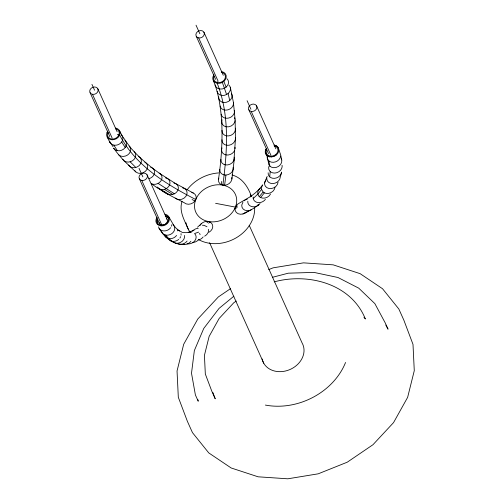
<?xml version="1.0" encoding="UTF-8"?>
<svg xmlns="http://www.w3.org/2000/svg" width="504" height="504" viewBox="0 0 504 504"><rect width="100%" height="100%" fill="white"/><g stroke="black" fill="none" stroke-linecap="round" stroke-linejoin="round"><path stroke-width="0.76" d="M218.459 179.651C221.319 160.36 222.692 140.799 221.684 121.307M233.969 160.247L235.437 139.079L235.148 120.632M269.697 176.86L270.226 171.562M271.316 156.914L273.244 156.605A6.924 5.702 -24.2 0 0 278.731 149.121L278.208 147.71A6.949 5.72 -24.2 0 0 274.403 145.146L274.378 145.209M234.354 158.703L231.916 178.983M231.84 177.458A6.949 5.72 -24.2 0 1 224.589 185.252L221.3 184.621L221.741 181.396M222.863 185.138C227.279 151.446 229.912 115.529 217.186 83.255L218.056 81.075L198.652 37.895A4.341 3.572 -24.2 0 1 197.392 31.784A4.341 3.572 -24.2 0 1 204.265 33.094A4.341 3.572 -24.2 0 1 198.652 37.895M224.589 185.252L225.968 175.064A6.949 5.72 -24.2 0 0 233.226 167.271M171.524 226.202L171.908 224.658M182.001 201.487C178.718 211.478 184.874 221.029 188.647 229.906M260.064 203.54C255.087 207.944 248.97 211.176 242.947 213.961A6.949 5.72 -24.2 0 1 235.053 208.65L235.437 207.106A6.949 5.72 -24.2 0 1 238.94 203.345L251.691 195.892M265.262 152.844L265.577 149.77M268.934 166.433L268.676 167.467A6.949 5.72 -24.2 0 0 274.806 173.067A6.949 5.72 -24.2 0 0 282.139 166.799L282.064 165.274M264.581 183.015L267.164 176.413M113.041 146.721L109.488 141.164A6.949 5.72 -24.2 0 0 114.666 145.234A6.949 5.72 -24.2 0 0 121.666 141.983L122.485 140.515A6.949 5.72 -24.2 0 0 121.325 134.87M160.467 174C149.02 165.929 138.178 156.845 129.175 146.059A6.949 5.72 -24.2 0 1 127.613 154.993A6.949 5.72 -24.2 0 1 117.86 153.752L113.57 148.119A6.949 5.72 -24.2 0 0 125.225 147.54L126.044 146.072A6.949 5.72 -24.2 0 0 124.885 140.427M157.09 186.978C165.129 193.555 175.083 197.82 184.25 202.753A6.949 5.72 -24.2 0 0 194.966 200.995L195.779 199.527A6.949 5.72 -24.2 0 0 191.759 192.503M179.897 238.127L180.716 236.666M242.966 202.072L241.762 205.084A6.949 5.72 -24.2 0 0 249.656 210.395L251.338 209.721M258.936 189.567L262.76 184.886A6.949 5.72 -24.2 0 0 261.633 189.422L257.809 194.103L253.216 198.544A6.949 5.72 -24.2 0 0 258.394 202.614A6.949 5.72 -24.2 0 0 265.4 199.363M270.585 193.958A6.949 5.72 -24.2 0 1 260.581 197.549L259.283 196.673L263.101 191.993L261.633 189.422M260.581 197.549L264.398 192.868A6.949 5.72 -24.2 0 0 275.014 187.23M187.28 189.599C194.79 179.84 206.438 173.792 218.686 172.91M197.474 227.228L201.694 223.36M207.018 222.724L208.354 221.495A21.71 17.873 -24.2 0 0 236.407 197.505A21.71 17.873 -24.2 0 0 202.066 190.947A21.71 17.873 -24.2 0 0 208.354 221.495L209.916 222.012A6.949 5.72 -24.2 0 1 208.877 232.287M208.58 223.234L209.916 222.012M233.843 296.22L219.032 308.423L203.748 328.451L194.355 350.557L191.507 373.231L195.388 394.934L198.217 401.228L197.94 399.678M250.198 196.907L255.534 192.73L260.133 188.282A6.949 5.72 -24.2 0 0 257.733 192.578L258.338 195.502L259.283 196.673M213.979 74.762A6.949 5.72 -24.2 0 0 214.326 81.868A6.949 5.72 -24.2 0 0 222.352 82.41L223.845 81.396A6.949 5.72 -24.2 0 0 221.829 71.618L221.539 72.343A6.08 5.002 -24.2 0 1 225.061 78.498A6.08 5.002 -24.2 0 1 217.476 82.53A6.08 5.002 -24.2 0 1 213.954 76.375M226.964 78.731A6.949 5.72 -24.2 0 1 226.113 87.123L224.627 88.131A6.949 5.72 -24.2 0 1 215.126 85.018C219.253 97.203 220.966 110.036 221.76 122.831M217.098 91.419A6.949 5.72 -24.2 0 0 226.598 94.532L228.085 93.517A6.949 5.72 -24.2 0 0 228.936 85.126M276.255 154.942L273.08 156.624M244.629 213.287L246.116 212.272M230.567 288.622L218.371 296.919L197.776 319.038L183.677 344.301L177.043 370.988L178.315 397.278L187.412 421.388L192.471 432.634L208.769 452.913L231.166 467.977L258.13 476.809L287.828 478.8L318.226 473.817L347.256 462.193L372.947 444.736L393.542 422.617L407.635 397.354L414.275 370.667L412.996 344.371L403.899 320.267L398.847 309.021L382.542 288.742L360.146 273.672L333.182 264.846L303.49 262.855L273.092 267.838L268.733 269.577M236.288 301.058L233.774 302.765L219.146 318.471L209.135 336.414L204.422 355.364L205.33 374.037L211.793 391.161L215.227 398.803L212.801 392.383M257.645 205.097L258.854 204.322M271.48 156.895L269.596 156.801M237.56 205.972L235.437 207.106L215.611 203.32M235.053 208.65L237.176 207.522M242.947 213.961L249.656 210.395M193.322 193.013L175.474 183.513L159.169 173.13A6.949 5.72 -24.2 0 1 160.814 181.112A6.949 5.72 -24.2 0 1 151.402 183.739C155.66 186.411 160.612 191.86 166.062 188.691A6.949 5.72 -24.2 0 0 169.968 182.612A6.949 5.72 -24.2 0 0 165.539 177.899M158.035 188.149C162.994 190.758 168.368 197.083 174.434 193.788A6.949 5.72 -24.2 0 0 178.34 187.708A6.949 5.72 -24.2 0 0 173.912 182.996M198.633 232.105L194.557 233.554A6.949 5.72 -24.2 0 1 194.897 240.666A6.949 5.72 -24.2 0 1 187.047 243.804M272.557 277.276L288.307 273.181L313.948 272.393L337.97 277.502L358.747 288.162L374.863 303.635L385.214 322.881L388.042 329.175L385.825 325.055M274.176 281.862C308.379 272.576 351.219 283.689 365.375 319.007L363.926 317.205M189.97 232.054L186.001 232.672L182.158 232.457M159.05 228.249C164.121 237.163 173.515 245.429 184.401 244.219M274.239 145.165L274.409 145.177A6.924 5.702 -24.2 0 1 278.208 147.729M225.968 175.064L224.249 174.945A6.949 5.72 -24.2 0 1 219.838 169.464M202.406 225.25L204.126 225.364L206.987 226.75M106.993 132.653L108.845 133.006M117.306 134.618L119.687 135.072C135.356 165.539 166.251 184.363 195.779 199.527M268.034 156.29L269.785 156.769M231.934 174.951C242.122 177.553 248.264 187.116 251.464 196.522A35.608 29.308 -24.2 0 0 250.23 194.582M161.343 231.122L162.817 233.692L165.677 235.078L168.752 238.575L172.047 241.271L175.549 243.155A6.949 5.72 -24.2 0 0 184.527 235.475M164.417 234.612L165.885 237.189L168.752 238.575A6.949 5.72 -24.2 0 0 176.602 235.431M177.673 243.697L179.235 244.207A6.949 5.72 -24.2 0 0 187.085 241.063M192.087 199.527L194.966 200.995M178.252 230.145L181.755 232.029M174.434 193.788L158.13 183.406M164.38 189.365L172.752 194.462M160.896 189.536L169.268 194.632M263.101 191.993L264.398 192.868M166.408 193.246L167.706 194.122M179.55 231.021L176.255 228.325L173.187 224.828M164.94 236.011L166.591 237.359M135.778 171.883L123.808 160.593L118.805 154.923M130.152 161.803L135.815 167.467M164.115 234.568L167.189 238.058M168.242 238.707L170.484 240.761L172.047 241.271A6.949 5.72 -24.2 0 0 178.706 239.413M130.12 147.237L122.27 136.048L119.467 130.605M121.666 141.983L125.225 147.54M113.816 145.12L117.375 150.677M107.213 137.12L110.011 142.563M168.752 216.72L174.132 226.006A6.949 5.72 -24.2 0 1 172.973 232.609A6.949 5.72 -24.2 0 1 165.677 235.078M256.505 105.745L275.871 148.844M247.092 100.706L250.929 109.255M251.225 111.422A4.341 3.572 -24.2 0 0 256.832 106.621A4.341 3.572 -24.2 0 0 249.965 105.311A4.341 3.572 -24.2 0 0 251.225 111.422L270.913 155.232M248.844 109.822L268.531 153.632M203.931 32.218L223.297 75.317M196.031 25.2L199.868 33.749M196.27 36.294L215.636 79.386M249.203 225.275L302.072 342.922A21.71 17.873 -24.2 0 1 289.239 369.829A21.71 17.873 -24.2 0 1 262.124 358.911M209.607 242.758L263.775 363.277M147.048 174.762L167.063 219.29M139.022 168.317L142.865 176.866M141.769 180.432A4.341 3.572 -24.2 0 0 147.376 175.638A4.341 3.572 -24.2 0 0 140.509 174.321A4.341 3.572 -24.2 0 0 141.769 180.432L161.778 224.96M139.387 178.832L159.403 223.36M97.763 88.647L117.13 131.739M91.948 84.382L94.576 90.235M92.484 94.317A4.341 3.572 -24.2 0 0 98.091 89.517A4.341 3.572 -24.2 0 0 91.224 88.206A4.341 3.572 -24.2 0 0 92.484 94.317L112.172 138.127M90.103 92.717L109.79 136.527M223.845 81.396L226.113 87.123M222.352 82.41L226.598 94.532M213.381 80.69L215.649 86.417M199.578 233.283L200.101 234.681M177.2 229.496L177.729 230.895M278.573 149.121L280.577 154.514L281.742 159.907M265.192 151.32L266.944 156.032M230.41 87.702L233.402 102.343L235.072 119.108M228.085 93.517L229.748 100.548M268.739 160.808L269.905 166.2M253.14 197.02L253.216 198.544M181.024 233.591L181.1 235.116M235.368 137.554A6.949 5.72 -24.2 0 1 228.992 145.253A6.949 5.72 -24.2 0 1 221.981 139.747M235.393 128.155A6.949 5.72 -24.2 0 1 229.018 135.853A6.949 5.72 -24.2 0 1 222.006 130.347M231.538 93.335A6.949 5.72 -24.2 0 1 226.573 102.236A6.949 5.72 -24.2 0 1 218.679 96.925M254.652 207.541A35.608 29.308 -24.2 0 1 235.935 237.97A35.608 29.308 -24.2 0 1 198.828 239.728M190.342 232.47A35.608 29.308 -24.2 0 1 185.944 222.743M234.543 117.715A6.949 5.72 -24.2 0 1 228.696 126.806A6.949 5.72 -24.2 0 1 222.069 119.757M166.471 218.56A4.341 3.572 -24.2 0 1 165.01 224.431A4.341 3.572 -24.2 0 1 159.069 222.491M233.402 102.343A6.949 5.72 -24.2 0 1 227.909 109.847A6.949 5.72 -24.2 0 1 220.091 106.06M150.715 167.309A6.949 5.72 -24.2 0 1 154.545 172.922A6.949 5.72 -24.2 0 1 149.014 178.643M144.843 162.143A6.949 5.72 -24.2 0 1 145.291 171.41A6.949 5.72 -24.2 0 1 134.833 170.705M134.171 151.723A6.949 5.72 -24.2 0 1 132.609 160.663A6.949 5.72 -24.2 0 1 122.863 159.415M234.278 157.179A6.949 5.72 -24.2 0 1 227.909 164.877A6.949 5.72 -24.2 0 1 220.897 159.371M182.675 187.879A6.949 5.72 -24.2 0 1 185.875 196.371A6.949 5.72 -24.2 0 1 175.165 198.129M221.3 184.621A6.949 5.72 -24.2 0 1 218.843 178.107M166.024 215.334A6.08 5.002 -24.2 0 1 167.738 221.905A6.08 5.002 -24.2 0 1 160.114 224.954A6.08 5.002 -24.2 0 1 157.072 218.919M234.996 147.25A6.949 5.72 -24.2 0 1 235.066 148.775M234.681 150.318A6.949 5.72 -24.2 0 1 226.019 154.93A6.949 5.72 -24.2 0 1 221.993 147.899M198.973 239.217A6.949 5.72 -24.2 0 1 192.849 242.474M189.58 232.212A6.949 5.72 -24.2 0 1 194.046 230.605M188.206 232.344A6.949 5.72 -24.2 0 1 191.69 232.168M190.928 241.284A6.949 5.72 -24.2 0 1 183.078 244.427M170.705 227.669A6.949 5.72 -24.2 0 1 163.706 230.92A6.949 5.72 -24.2 0 1 158.521 226.85M203.131 236.943A6.949 5.72 -24.2 0 1 198.765 239.91M192.433 231.134A6.949 5.72 -24.2 0 1 198.204 228.331M199.912 225.603A6.949 5.72 -24.2 0 1 208.354 221.495M208.461 229.326A6.949 5.72 -24.2 0 1 204.649 236.156M164.947 214.162A6.949 5.72 -24.2 0 1 168.746 221.691A6.949 5.72 -24.2 0 1 159.232 225.496A6.949 5.72 -24.2 0 1 157.097 217.3M234.404 110.489A6.949 5.72 -24.2 0 1 228.911 117.993A6.949 5.72 -24.2 0 1 221.092 114.206M345.555 362.471A64.26 52.895 -24.2 0 1 265.387 405.077M115.372 128.772A6.08 5.002 -24.2 0 1 118.894 134.921A6.08 5.002 -24.2 0 1 111.308 138.953A6.08 5.002 -24.2 0 1 107.787 132.804M115.662 128.041A6.949 5.72 -24.2 0 1 119.461 135.576A6.949 5.72 -24.2 0 1 109.954 139.381A6.949 5.72 -24.2 0 1 107.812 131.185M138.543 156.517A6.949 5.72 -24.2 0 1 138.991 165.784A6.949 5.72 -24.2 0 1 128.526 165.079M268.229 156.259A6.924 5.702 -24.2 0 1 266.591 148.308A6.949 5.72 -24.2 0 0 269.76 156.782M281.213 158.508A6.949 5.72 -24.2 0 1 276.249 167.41A6.949 5.72 -24.2 0 1 268.355 162.105L267.189 156.706A6.949 5.72 -24.2 0 0 273.319 162.307A6.949 5.72 -24.2 0 0 280.652 156.038M278.038 182.341A6.949 5.72 -24.2 0 1 268.985 188.496A6.949 5.72 -24.2 0 1 265.778 180.004M268.153 172.765A6.949 5.72 -24.2 0 0 274.283 178.359A6.949 5.72 -24.2 0 0 281.61 172.091L280.243 177.288A6.949 5.72 -24.2 0 1 272.91 183.557A6.949 5.72 -24.2 0 1 266.78 177.956M258.867 204.826A6.949 5.72 -24.2 0 1 251.401 206.476A6.949 5.72 -24.2 0 1 247.804 201.203M244.157 200.794A6.949 5.72 -24.2 0 1 247.332 199.105M157.865 224.179A6.08 5.002 -24.2 0 1 157.676 220.267M165.262 216.235A6.08 5.002 -24.2 0 1 168.594 218.478M274.113 145.87A6.08 5.002 -24.2 0 1 277.628 152.025A6.08 5.002 -24.2 0 1 270.049 156.057A6.08 5.002 -24.2 0 1 266.528 149.902"/></g></svg>
